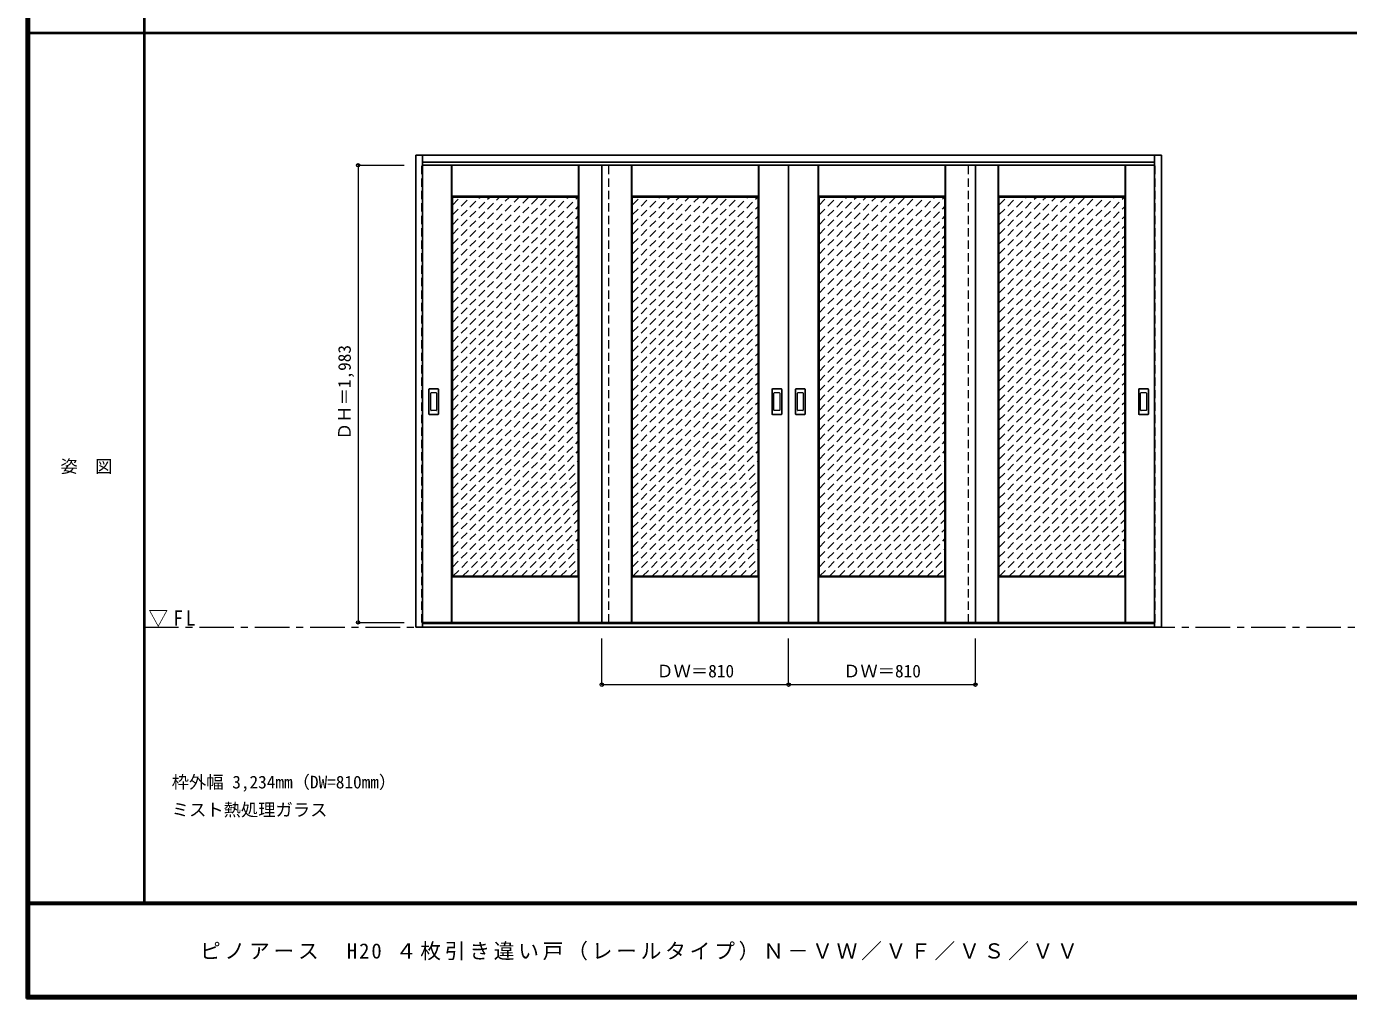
# Model space of a CAD drawing. Units: millimetres, scale not verified. Extents: x -6000 to 5700, y -4307 to 4260.
# Drawn here: x -6000 to -267, y -4205 to 12 of the extents above; entities that cross this region are included whole.
import ezdxf
from ezdxf.enums import TextEntityAlignment as Align

# ---------------------------------------------------------------- set-up
doc = ezdxf.new("R2010")
doc.units = ezdxf.units.MM
doc.header["$LTSCALE"] = 30
doc.header["$PDMODE"] = 32
doc.header["$PDSIZE"] = 15
doc.linetypes.add('CHAIN1', pattern=[8, 5, -1, 1, -1])
doc.linetypes.add('DASHED1', pattern=[1.8, 1.2, -0.6])
for name, color, linetype, lineweight in [('0-2_扉', 3, 'Continuous', 25), ('0-3_仕上げ', 7, 'Continuous', 18), ('0-4_枠', 3, 'Continuous', 25), ('0-6_引手', 3, 'Continuous', 25), ('0-B_寸法', 7, 'Continuous', 9), ('0-C_ハッチ', 4, 'DASHED1', 9), ('F-1_枠', 6, 'Continuous', 40)]:
    doc.layers.add(name, color=color, linetype=linetype, lineweight=lineweight)
doc.layers.add('0-A_文字', color=7, linetype='Continuous')
doc.layers.add('F-A_文字', color=7, linetype='Continuous')
doc.styles.add('ＭＳ ゴシック', font='')
doc.styles.get('ＭＳ ゴシック').set_extended_font_data('MS Gothic')

msp = doc.modelspace()

# ---------------------------------------------------------------- linework, layer by layer
at = {"layer": '0-2_扉'}
for p, q in [((-4282, -590.25), (-2695, -590.25)), ((-3505, -2573.25), (-3505, -590.25)), ((-2695, -2573.25), (-2695, -590.25)), ((-1108, -590.25), (-2695, -590.25)), ((-1885, -2573.25), (-1885, -590.25)), ((-4282, -2573.25), (-2695, -2573.25)), ((-1108, -2573.25), (-2695, -2573.25))]:
    msp.add_line(p, q, dxfattribs=at)
at = {"layer": '0-2_扉', "color": 4, "linetype": 'DASHED1', "lineweight": 9}
for p, q in [((-3475, -2573.25), (-3475, -590.25)), ((-1915, -2573.25), (-1915, -590.25))]:
    msp.add_line(p, q, dxfattribs=at)
for points in [[(-4282, -2573.25), (-4285, -2573.25), (-4285, -590.25), (-4282, -590.25)], [(-1108, -2573.25), (-1105, -2573.25), (-1105, -590.25), (-1108, -590.25)]]:
    msp.add_lwpolyline(points, dxfattribs=at)
at = {"layer": '0-3_仕上げ'}
for p, q in [((-4157, -2573.25), (-4157, -590.25)), ((-4155.5, -725.75), (-4155.5, -590.25)), ((-4154, -724.25), (-4154, -590.25)), ((-3606, -724.25), (-3606, -590.25)), ((-3604.5, -725.75), (-3604.5, -590.25)), ((-3603, -2573.25), (-3603, -590.25)), ((-3377, -2573.25), (-3377, -590.25)), ((-3375.5, -725.75), (-3375.5, -590.25)), ((-3374, -724.25), (-3374, -590.25)), ((-2826, -724.25), (-2826, -590.25)), ((-2824.5, -725.75), (-2824.5, -590.25)), ((-2823, -2573.25), (-2823, -590.25)), ((-2567, -2573.25), (-2567, -590.25)), ((-2565.5, -725.75), (-2565.5, -590.25)), ((-2564, -724.25), (-2564, -590.25)), ((-2016, -724.25), (-2016, -590.25)), ((-2014.5, -725.75), (-2014.5, -590.25)), ((-2013, -2573.25), (-2013, -590.25)), ((-1787, -2573.25), (-1787, -590.25)), ((-1785.5, -725.75), (-1785.5, -590.25)), ((-1784, -724.25), (-1784, -590.25)), ((-1236, -724.25), (-1236, -590.25)), ((-1234.5, -725.75), (-1234.5, -590.25)), ((-1233, -2573.25), (-1233, -590.25)), ((-4154, -724.25), (-4155.5, -725.75)), ((-4153, -728.25), (-4155.5, -725.75)), ((-3606, -724.25), (-4154, -724.25)), ((-3604.5, -725.75), (-3607, -728.25)), ((-3606, -724.25), (-3604.5, -725.75)), ((-3374, -724.25), (-3375.5, -725.75)), ((-3373, -728.25), (-3375.5, -725.75)), ((-2826, -724.25), (-3374, -724.25)), ((-2824.5, -725.75), (-2827, -728.25)), ((-2826, -724.25), (-2824.5, -725.75)), ((-2564, -724.25), (-2565.5, -725.75)), ((-2563, -728.25), (-2565.5, -725.75)), ((-2016, -724.25), (-2564, -724.25)), ((-2014.5, -725.75), (-2017, -728.25)), ((-2016, -724.25), (-2014.5, -725.75)), ((-1784, -724.25), (-1785.5, -725.75)), ((-1783, -728.25), (-1785.5, -725.75)), ((-1236, -724.25), (-1784, -724.25)), ((-1234.5, -725.75), (-1237, -728.25)), ((-1236, -724.25), (-1234.5, -725.75)), ((-4155.5, -2573.25), (-4155.5, -2375.75)), ((-4154, -2573.25), (-4154, -2377.25)), ((-3607, -2373.25), (-3604.5, -2375.75)), ((-3606, -2377.25), (-3604.5, -2375.75)), ((-3604.5, -2573.25), (-3604.5, -2375.75)), ((-3375.5, -2573.25), (-3375.5, -2375.75)), ((-3374, -2573.25), (-3374, -2377.25)), ((-2827, -2373.25), (-2824.5, -2375.75)), ((-2826, -2377.25), (-2824.5, -2375.75)), ((-2824.5, -2573.25), (-2824.5, -2375.75)), ((-2565.5, -2573.25), (-2565.5, -2375.75)), ((-2564, -2573.25), (-2564, -2377.25)), ((-2017, -2373.25), (-2014.5, -2375.75)), ((-2016, -2377.25), (-2014.5, -2375.75)), ((-2014.5, -2573.25), (-2014.5, -2375.75)), ((-1785.5, -2573.25), (-1785.5, -2375.75)), ((-1784, -2573.25), (-1784, -2377.25)), ((-1237, -2373.25), (-1234.5, -2375.75)), ((-1236, -2377.25), (-1234.5, -2375.75)), ((-1234.5, -2573.25), (-1234.5, -2375.75))]:
    msp.add_line(p, q, dxfattribs=at)
at = {"layer": '0-3_仕上げ', "color": 3, "lineweight": 25}
for p, q in [((-4153, -2373.25), (-4153, -728.25)), ((-3607, -728.25), (-4153, -728.25)), ((-3607, -2373.25), (-3607, -728.25)), ((-3373, -2373.25), (-3373, -728.25)), ((-2827, -728.25), (-3373, -728.25)), ((-2827, -2373.25), (-2827, -728.25)), ((-2563, -2373.25), (-2563, -728.25)), ((-2017, -728.25), (-2563, -728.25)), ((-2017, -2373.25), (-2017, -728.25)), ((-1783, -2373.25), (-1783, -728.25)), ((-1237, -728.25), (-1783, -728.25)), ((-1237, -2373.25), (-1237, -728.25)), ((-3607, -2373.25), (-4153, -2373.25)), ((-2827, -2373.25), (-3373, -2373.25)), ((-2017, -2373.25), (-2563, -2373.25)), ((-1237, -2373.25), (-1783, -2373.25))]:
    msp.add_line(p, q, dxfattribs=at)
at = {"layer": '0-3_仕上げ'}
for points in [[(-3606, -2573.25), (-3606, -2377.25), (-4154, -2377.25), (-4155.5, -2375.75), (-4153, -2373.25)], [(-2826, -2573.25), (-2826, -2377.25), (-3374, -2377.25), (-3375.5, -2375.75), (-3373, -2373.25)], [(-2016, -2573.25), (-2016, -2377.25), (-2564, -2377.25), (-2565.5, -2375.75), (-2563, -2373.25)], [(-1236, -2573.25), (-1236, -2377.25), (-1784, -2377.25), (-1785.5, -2375.75), (-1783, -2373.25)]]:
    msp.add_lwpolyline(points, dxfattribs=at)
at = {"layer": '0-4_枠'}
for p, q in [((-4312, -546.25), (-1078, -546.25)), ((-4312, -2593.25), (-4312, -546.25)), ((-4282, -2593.25), (-4282, -546.25)), ((-1108, -2593.25), (-1108, -546.25)), ((-1078, -2593.25), (-1078, -546.25)), ((-4282, -576.25), (-1108, -576.25)), ((-1108, -2578.25), (-4282, -2578.25)), ((-1078, -2593.25), (-4312, -2593.25))]:
    msp.add_line(p, q, dxfattribs=at)
at = {"layer": '0-6_引手'}
for p, q in [((-4255, -1669.25), (-4255, -1562.25)), ((-4214.5, -1560.75), (-4253.5, -1560.75)), ((-4213, -1562.25), (-4213, -1669.25)), ((-2767, -1669.25), (-2767, -1562.25)), ((-2726.5, -1560.75), (-2765.5, -1560.75)), ((-2725, -1562.25), (-2725, -1669.25)), ((-2665, -1669.25), (-2665, -1562.25)), ((-2624.5, -1560.75), (-2663.5, -1560.75)), ((-2623, -1562.25), (-2623, -1669.25)), ((-1177, -1669.25), (-1177, -1562.25)), ((-1136.5, -1560.75), (-1175.5, -1560.75)), ((-1135, -1562.25), (-1135, -1669.25)), ((-4214.5, -1670.75), (-4253.5, -1670.75)), ((-2726.5, -1670.75), (-2765.5, -1670.75)), ((-2624.5, -1670.75), (-2663.5, -1670.75)), ((-1136.5, -1670.75), (-1175.5, -1670.75))]:
    msp.add_line(p, q, dxfattribs=at)
at = {"layer": '0-6_引手', "color": 7, "lineweight": 18}
for p, q in [((-4246.5, -1653.25), (-4246.5, -1578.25)), ((-4223, -1576.75), (-4245, -1576.75)), ((-4221.5, -1578.25), (-4221.5, -1653.25)), ((-2758.5, -1653.25), (-2758.5, -1578.25)), ((-2735, -1576.75), (-2757, -1576.75)), ((-2733.5, -1578.25), (-2733.5, -1653.25)), ((-2656.5, -1653.25), (-2656.5, -1578.25)), ((-2633, -1576.75), (-2655, -1576.75)), ((-2631.5, -1578.25), (-2631.5, -1653.25)), ((-1168.5, -1653.25), (-1168.5, -1578.25)), ((-1145, -1576.75), (-1167, -1576.75)), ((-1143.5, -1578.25), (-1143.5, -1653.25)), ((-4223, -1654.75), (-4245, -1654.75)), ((-2735, -1654.75), (-2757, -1654.75)), ((-2633, -1654.75), (-2655, -1654.75)), ((-1145, -1654.75), (-1167, -1654.75))]:
    msp.add_line(p, q, dxfattribs=at)
at = {"layer": '0-6_引手'}
for centre, start, end in [((-4253.5, -1562.25), 90, 180), ((-4214.5, -1562.25), 0, 90), ((-2765.5, -1562.25), 90, 180), ((-2726.5, -1562.25), 0, 90), ((-2663.5, -1562.25), 90, 180), ((-2624.5, -1562.25), 0, 90), ((-1175.5, -1562.25), 90, 180), ((-1136.5, -1562.25), 0, 90), ((-4253.5, -1669.25), 180, 270), ((-4214.5, -1669.25), 270, 0), ((-2765.5, -1669.25), 180, 270), ((-2726.5, -1669.25), 270, 0), ((-2663.5, -1669.25), 180, 270), ((-2624.5, -1669.25), 270, 0), ((-1175.5, -1669.25), 180, 270), ((-1136.5, -1669.25), 270, 0)]:
    msp.add_arc(centre, 1.5, start, end, dxfattribs=at)
at = {"layer": '0-6_引手', "color": 7, "lineweight": 18}
for centre, start, end in [((-4245, -1578.25), 90, 180), ((-4223, -1578.25), 0, 90), ((-2757, -1578.25), 90, 180), ((-2735, -1578.25), 0, 90), ((-2655, -1578.25), 90, 180), ((-2633, -1578.25), 0, 90), ((-1167, -1578.25), 90, 180), ((-1145, -1578.25), 0, 90), ((-4245, -1653.25), 180, 270), ((-4223, -1653.25), 270, 0), ((-2757, -1653.25), 180, 270), ((-2735, -1653.25), 270, 0), ((-2655, -1653.25), 180, 270), ((-2633, -1653.25), 270, 0), ((-1167, -1653.25), 180, 270), ((-1145, -1653.25), 270, 0)]:
    msp.add_arc(centre, 1.5, start, end, dxfattribs=at)
at = {"layer": '0-B_寸法', "color": 4}
for p, q in [((-4562, -590.25), (-4362, -590.25)), ((-4562, -590.25), (-4562, -2573.25)), ((-4562, -2573.25), (-4362, -2573.25)), ((-3505, -2843.25), (-3505, -2643.25)), ((-2695, -2843.25), (-2695, -2643.25))]:
    msp.add_line(p, q, dxfattribs=at)
msp.add_lwpolyline([(-3505, -2843.25), (-1885, -2843.25), (-1885, -2643.25)], dxfattribs=at)
at = {"layer": '0-B_寸法'}
for p in [(-4562, -590.25), (-4562, -2573.25), (-3505, -2843.25), (-2695, -2843.25), (-1885, -2843.25)]:
    msp.add_point(p, dxfattribs=at)
at = {"layer": '0-C_ハッチ'}
for p, q in [((-4153, -763.19), (-4118.06, -728.25)), ((-4153, -1272.31), (-3608.94, -728.25)), ((-4153, -1229.88), (-3651.37, -728.25)), ((-4153, -1187.46), (-3693.8, -728.25)), ((-4153, -1145.03), (-3736.22, -728.25)), ((-4153, -1102.6), (-3778.65, -728.25)), ((-4153, -1060.18), (-3821.07, -728.25)), ((-4153, -1017.75), (-3863.5, -728.25)), ((-4153, -975.32), (-3905.93, -728.25)), ((-4153, -932.9), (-3948.35, -728.25)), ((-4153, -890.47), (-3990.78, -728.25)), ((-4153, -848.04), (-4033.21, -728.25)), ((-4153, -805.62), (-4075.63, -728.25)), ((-3373, -763.19), (-3338.06, -728.25)), ((-3373, -1272.31), (-2828.94, -728.25)), ((-3373, -1229.88), (-2871.37, -728.25)), ((-3373, -1187.46), (-2913.8, -728.25)), ((-3373, -1145.03), (-2956.22, -728.25)), ((-3373, -1102.6), (-2998.65, -728.25)), ((-3373, -1060.18), (-3041.07, -728.25)), ((-3373, -1017.75), (-3083.5, -728.25)), ((-3373, -975.32), (-3125.93, -728.25)), ((-3373, -932.9), (-3168.35, -728.25)), ((-3373, -890.47), (-3210.78, -728.25)), ((-3373, -848.04), (-3253.21, -728.25)), ((-3373, -805.62), (-3295.63, -728.25)), ((-2563, -763.19), (-2528.06, -728.25)), ((-2563, -1272.31), (-2018.94, -728.25)), ((-2563, -1229.88), (-2061.37, -728.25)), ((-2563, -1187.46), (-2103.8, -728.25)), ((-2563, -1145.03), (-2146.22, -728.25)), ((-2563, -1102.6), (-2188.65, -728.25)), ((-2563, -1060.18), (-2231.07, -728.25)), ((-2563, -1017.75), (-2273.5, -728.25)), ((-2563, -975.32), (-2315.93, -728.25)), ((-2563, -932.9), (-2358.35, -728.25)), ((-2563, -890.47), (-2400.78, -728.25)), ((-2563, -848.04), (-2443.21, -728.25)), ((-2563, -805.62), (-2485.63, -728.25)), ((-1783, -763.19), (-1748.06, -728.25)), ((-1783, -1272.31), (-1238.94, -728.25)), ((-1783, -1229.88), (-1281.37, -728.25)), ((-1783, -1187.46), (-1323.8, -728.25)), ((-1783, -1145.03), (-1366.22, -728.25)), ((-1783, -1102.6), (-1408.65, -728.25)), ((-1783, -1060.18), (-1451.07, -728.25)), ((-1783, -1017.75), (-1493.5, -728.25)), ((-1783, -975.32), (-1535.93, -728.25)), ((-1783, -932.9), (-1578.35, -728.25)), ((-1783, -890.47), (-1620.78, -728.25)), ((-1783, -848.04), (-1663.21, -728.25)), ((-1783, -805.62), (-1705.63, -728.25)), ((-4153, -1314.73), (-3607, -768.73)), ((-3373, -1314.73), (-2827, -768.73)), ((-2563, -1314.73), (-2017, -768.73)), ((-1783, -1314.73), (-1237, -768.73)), ((-4153, -1357.16), (-3607, -811.16)), ((-4153, -1399.59), (-3607, -853.59)), ((-3373, -1357.16), (-2827, -811.16)), ((-3373, -1399.59), (-2827, -853.59)), ((-2563, -1357.16), (-2017, -811.16)), ((-2563, -1399.59), (-2017, -853.59)), ((-1783, -1357.16), (-1237, -811.16)), ((-1783, -1399.59), (-1237, -853.59)), ((-4153, -1442.01), (-3607, -896.01)), ((-3373, -1442.01), (-2827, -896.01)), ((-2563, -1442.01), (-2017, -896.01)), ((-1783, -1442.01), (-1237, -896.01)), ((-4153, -1484.44), (-3607, -938.44)), ((-3373, -1484.44), (-2827, -938.44)), ((-2563, -1484.44), (-2017, -938.44)), ((-1783, -1484.44), (-1237, -938.44)), ((-4153, -1526.87), (-3607, -980.87)), ((-4153, -1569.29), (-3607, -1023.29)), ((-3373, -1526.87), (-2827, -980.87)), ((-3373, -1569.29), (-2827, -1023.29)), ((-2563, -1526.87), (-2017, -980.87)), ((-2563, -1569.29), (-2017, -1023.29)), ((-1783, -1526.87), (-1237, -980.87)), ((-1783, -1569.29), (-1237, -1023.29)), ((-4153, -1611.72), (-3607, -1065.72)), ((-3373, -1611.72), (-2827, -1065.72)), ((-2563, -1611.72), (-2017, -1065.72)), ((-1783, -1611.72), (-1237, -1065.72)), ((-4153, -1654.15), (-3607, -1108.15)), ((-3373, -1654.15), (-2827, -1108.15)), ((-2563, -1654.15), (-2017, -1108.15)), ((-1783, -1654.15), (-1237, -1108.15)), ((-4153, -1696.57), (-3607, -1150.57)), ((-4153, -1739), (-3607, -1193)), ((-3373, -1696.57), (-2827, -1150.57)), ((-3373, -1739), (-2827, -1193)), ((-2563, -1696.57), (-2017, -1150.57)), ((-2563, -1739), (-2017, -1193)), ((-1783, -1696.57), (-1237, -1150.57)), ((-1783, -1739), (-1237, -1193)), ((-4153, -1781.42), (-3607, -1235.42)), ((-3373, -1781.42), (-2827, -1235.42)), ((-2563, -1781.42), (-2017, -1235.42)), ((-1783, -1781.42), (-1237, -1235.42)), ((-4153, -1823.85), (-3607, -1277.85)), ((-3373, -1823.85), (-2827, -1277.85)), ((-2563, -1823.85), (-2017, -1277.85)), ((-1783, -1823.85), (-1237, -1277.85)), ((-4153, -1866.28), (-3607, -1320.28)), ((-4153, -1908.7), (-3607, -1362.7)), ((-3373, -1866.28), (-2827, -1320.28)), ((-3373, -1908.7), (-2827, -1362.7)), ((-2563, -1866.28), (-2017, -1320.28)), ((-2563, -1908.7), (-2017, -1362.7)), ((-1783, -1866.28), (-1237, -1320.28)), ((-1783, -1908.7), (-1237, -1362.7)), ((-4153, -1951.13), (-3607, -1405.13)), ((-3373, -1951.13), (-2827, -1405.13)), ((-2563, -1951.13), (-2017, -1405.13)), ((-1783, -1951.13), (-1237, -1405.13)), ((-4153, -1993.56), (-3607, -1447.56)), ((-4153, -2035.98), (-3607, -1489.98)), ((-3373, -1993.56), (-2827, -1447.56)), ((-3373, -2035.98), (-2827, -1489.98)), ((-2563, -1993.56), (-2017, -1447.56)), ((-2563, -2035.98), (-2017, -1489.98)), ((-1783, -1993.56), (-1237, -1447.56)), ((-1783, -2035.98), (-1237, -1489.98)), ((-4153, -2078.41), (-3607, -1532.41)), ((-3373, -2078.41), (-2827, -1532.41)), ((-2563, -2078.41), (-2017, -1532.41)), ((-1783, -2078.41), (-1237, -1532.41)), ((-4153, -2120.84), (-3607, -1574.84)), ((-3373, -2120.84), (-2827, -1574.84)), ((-2563, -2120.84), (-2017, -1574.84)), ((-1783, -2120.84), (-1237, -1574.84)), ((-4153, -2163.26), (-3607, -1617.26)), ((-4153, -2205.69), (-3607, -1659.69)), ((-3373, -2163.26), (-2827, -1617.26)), ((-3373, -2205.69), (-2827, -1659.69)), ((-2563, -2163.26), (-2017, -1617.26)), ((-2563, -2205.69), (-2017, -1659.69)), ((-1783, -2163.26), (-1237, -1617.26)), ((-1783, -2205.69), (-1237, -1659.69)), ((-4153, -2248.12), (-3607, -1702.12)), ((-3373, -2248.12), (-2827, -1702.12)), ((-2563, -2248.12), (-2017, -1702.12)), ((-1783, -2248.12), (-1237, -1702.12)), ((-4153, -2290.54), (-3607, -1744.54)), ((-3373, -2290.54), (-2827, -1744.54)), ((-2563, -2290.54), (-2017, -1744.54)), ((-1783, -2290.54), (-1237, -1744.54)), ((-4153, -2332.97), (-3607, -1786.97)), ((-4150.86, -2373.25), (-3607, -1829.39)), ((-3373, -2332.97), (-2827, -1786.97)), ((-3370.86, -2373.25), (-2827, -1829.39)), ((-2563, -2332.97), (-2017, -1786.97)), ((-2560.86, -2373.25), (-2017, -1829.39)), ((-1783, -2332.97), (-1237, -1786.97)), ((-1780.86, -2373.25), (-1237, -1829.39)), ((-4108.43, -2373.25), (-3607, -1871.82)), ((-3328.43, -2373.25), (-2827, -1871.82)), ((-2518.43, -2373.25), (-2017, -1871.82)), ((-1738.43, -2373.25), (-1237, -1871.82)), ((-4066, -2373.25), (-3607, -1914.25)), ((-3286, -2373.25), (-2827, -1914.25)), ((-2476, -2373.25), (-2017, -1914.25)), ((-1696, -2373.25), (-1237, -1914.25)), ((-4023.58, -2373.25), (-3607, -1956.67)), ((-3981.15, -2373.25), (-3607, -1999.1)), ((-3243.58, -2373.25), (-2827, -1956.67)), ((-3201.15, -2373.25), (-2827, -1999.1)), ((-2433.58, -2373.25), (-2017, -1956.67)), ((-2391.15, -2373.25), (-2017, -1999.1)), ((-1653.58, -2373.25), (-1237, -1956.67)), ((-1611.15, -2373.25), (-1237, -1999.1)), ((-3938.72, -2373.25), (-3607, -2041.53)), ((-3158.72, -2373.25), (-2827, -2041.53)), ((-2348.72, -2373.25), (-2017, -2041.53)), ((-1568.72, -2373.25), (-1237, -2041.53)), ((-3896.3, -2373.25), (-3607, -2083.95)), ((-3116.3, -2373.25), (-2827, -2083.95)), ((-2306.3, -2373.25), (-2017, -2083.95)), ((-1526.3, -2373.25), (-1237, -2083.95)), ((-3853.87, -2373.25), (-3607, -2126.38)), ((-3811.44, -2373.25), (-3607, -2168.81)), ((-3073.87, -2373.25), (-2827, -2126.38)), ((-3031.44, -2373.25), (-2827, -2168.81)), ((-2263.87, -2373.25), (-2017, -2126.38)), ((-2221.44, -2373.25), (-2017, -2168.81)), ((-1483.87, -2373.25), (-1237, -2126.38)), ((-1441.44, -2373.25), (-1237, -2168.81)), ((-3769.02, -2373.25), (-3607, -2211.23)), ((-2989.02, -2373.25), (-2827, -2211.23)), ((-2179.02, -2373.25), (-2017, -2211.23)), ((-1399.02, -2373.25), (-1237, -2211.23)), ((-3726.59, -2373.25), (-3607, -2253.66)), ((-2946.59, -2373.25), (-2827, -2253.66)), ((-2136.59, -2373.25), (-2017, -2253.66)), ((-1356.59, -2373.25), (-1237, -2253.66)), ((-3684.17, -2373.25), (-3607, -2296.09)), ((-3641.74, -2373.25), (-3607, -2338.51)), ((-2904.17, -2373.25), (-2827, -2296.09)), ((-2861.74, -2373.25), (-2827, -2338.51)), ((-2094.17, -2373.25), (-2017, -2296.09)), ((-2051.74, -2373.25), (-2017, -2338.51)), ((-1314.17, -2373.25), (-1237, -2296.09)), ((-1271.74, -2373.25), (-1237, -2338.51))]:
    msp.add_line(p, q, dxfattribs=at)
at = {"layer": '0-C_ハッチ', "color": 7, "linetype": 'CHAIN1', "lineweight": 18}
msp.add_line((-5490, -2593.25), (5700, -2593.25), dxfattribs=at)
at = {"layer": 'F-1_枠'}
for p, q in [((-6000, 4175), (-6000, -4205)), ((-5995, 4175), (-5995, -4205)), ((-5990, 4175), (-5990, -4205)), ((-5490, 4175), (-5490, -3790)), ((-6000, -15.5), (5700, -15.5)), ((5700, -3790), (-6000, -3790)), ((5700, -3795), (-6000, -3795)), ((5700, -4195), (-6000, -4195)), ((5700, -4200), (-6000, -4200)), ((5700, -4205), (-6000, -4205))]:
    msp.add_line(p, q, dxfattribs=at)

# ---------------------------------------------------------------- texts
at = {"layer": '0-A_文字', "style": 'ＭＳ ゴシック'}
for s, p in [('枠外幅 3,234mm（DW=810mm）', (-5370, -3310)), ('ミスト熱処理ガラス', (-5370, -3430))]:
    msp.add_text(s, height=54.99, dxfattribs=at).set_placement(p, align=Align.BOTTOM_LEFT)
at = {"layer": '0-A_文字', "insert": (-5471.25, -2593.25), "char_height": 65.98, "attachment_point": 7, "style": 'ＭＳ ゴシック'}
msp.add_mtext('\\T1.26;\\W0.95;▽FL', dxfattribs=at)
at = {"layer": '0-B_寸法', "style": 'ＭＳ ゴシック'}
msp.add_text('ＤＨ＝1,983', height=54.99, rotation=90, dxfattribs=at).set_placement((-4577, -1782), align=Align.BOTTOM_LEFT)
for p in [(-3268.75, -2828.25), (-2458.75, -2828.25)]:
    msp.add_text('ＤＷ＝810', height=54.99, dxfattribs=at).set_placement(p, align=Align.BOTTOM_LEFT)
at = {"layer": 'F-A_文字', "style": 'ＭＳ ゴシック'}
msp.add_text('姿\u3000図', height=54.99, dxfattribs=at).set_placement((-5852.5, -1940.25), align=Align.BOTTOM_LEFT)
at = {"layer": 'F-A_文字', "insert": (-5247.55, -4040), "char_height": 65.98, "attachment_point": 7, "style": 'ＭＳ ゴシック'}
msp.add_mtext('\\T1.18;ピノアース\u3000H20\\~４枚引き違い戸（レールタイプ）Ｎ－ＶＷ／ＶＦ／ＶＳ／ＶＶ', dxfattribs=at)

doc.saveas('drawing.dxf')
